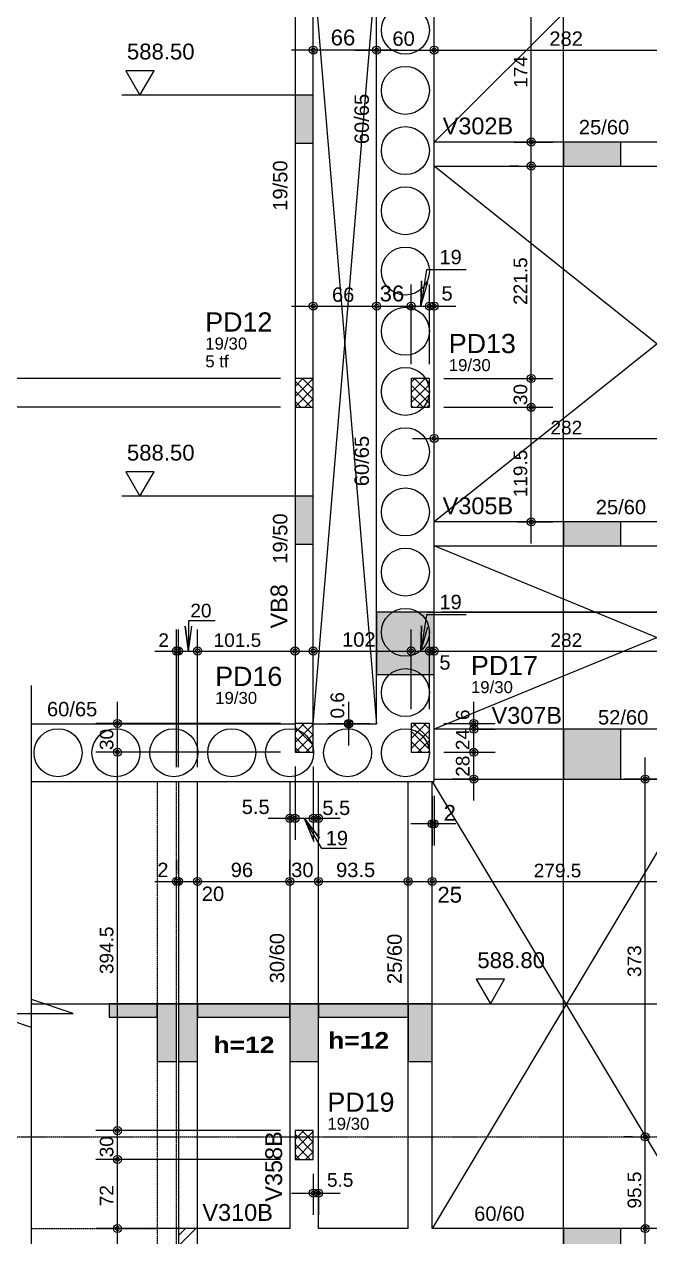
# Model space of a CAD drawing. Extents: x 0 to 13080, y 0 to 6750.
# Drawn here: x 914 to 1565, y 4457 to 5720 of the extents above; entities that cross this region are included whole.
import ezdxf

# ---------------------------------------------------------------- set-up
doc = ezdxf.new("R2010")
doc.units = 0
doc.header["$MEASUREMENT"] = 0
for name, pattern in [('ESTILO_TQS_0002', [0.4, 0.1, -0.3]), ('ESTILO_TQS_0006', [0.3, 0.2, -0.1]), ('ESTILO_TQS_0007', [2.1, 1.5, -0.2, 0.2, -0.2])]:
    doc.linetypes.add(name, pattern=pattern)
for name, color, linetype in [('MTH-201', 4, 'CONTINUOUS'), ('MTH-224', 4, 'CONTINUOUS'), ('MTH-230', 1, 'CONTINUOUS'), ('MTH-COTAS7', 31, 'CONTINUOUS'), ('MTH-DIM-PILAR', 3, 'CONTINUOUS'), ('MTH-DIM-VIGA', 3, 'CONTINUOUS'), ('MTH-EIXO-214', 4, 'CONTINUOUS'), ('MTH-EIXO-215', 1, 'CONTINUOUS'), ('MTH-FACE-VIGA', 7, 'CONTINUOUS'), ('MTH-HACHURA-PILAR', 1, 'CONTINUOUS'), ('MTH-LINHA-SEÇÃO', 16, 'CONTINUOUS'), ('MTH-PILAR-MORRE', 5, 'CONTINUOUS'), ('MTH-PILAR-NASCE', 5, 'CONTINUOUS'), ('MTH-SIMB_COTA', 3, 'CONTINUOUS'), ('MTH-SOMBRA21', 150, 'CONTINUOUS'), ('MTH-TIT1-VIGA', 5, 'CONTINUOUS'), ('MTH-TIT2-PILAR', 5, 'CONTINUOUS'), ('MTH-TXT', 4, 'CONTINUOUS'), ('MTH-TXT-NEGRITO', 5, 'CONTINUOUS'), ('MTH-TXT-NOTAS', 3, 'CONTINUOUS'), ('MTH-VIGA-INVERTIDA', 7, 'ESTILO_TQS_0002')]:
    doc.layers.add(name, color=color, linetype=linetype)
doc.styles.add('TQS_ARIAL', font='arial.ttf')
doc.styles.add('TQS_ARIAL_BLACK', font='ariblk.ttf')

msp = doc.modelspace()

# ---------------------------------------------------------------- linework, layer by layer
at = {"layer": 'MTH-201', "linetype": 'ESTILO_TQS_0006'}
msp.add_lwpolyline([(1052.277913, 4405.214724), (1072.277913, 4405.214724), (1072.277913, 4465.214724), (1052.277913, 4465.214724), (1052.277913, 4405.214724)], dxfattribs=at)
at = {"layer": 'MTH-224', "linetype": 'Continuous'}
for points in [[(1019.473549, 5672.062926), (1034.196052, 5646.562926), (1048.918464, 5672.062926), (1019.473549, 5672.062926)], [(1019.473549, 5253.982768), (1034.196052, 5228.482768), (1048.918464, 5253.982768), (1019.473549, 5253.982768)], [(1384.585072, 4724.964724), (1399.307576, 4699.464724), (1414.029988, 4724.964724), (1384.585072, 4724.964724)]]:
    msp.add_lwpolyline(points, dxfattribs=at)
at = {"layer": 'MTH-230', "linetype": 'Continuous'}
for p, q in [((1804.777913, 6060.892452), (1340.755972, 5597.714724)), ((1804.777913, 5572.714724), (1340.755972, 5201.714724)), ((1804.777913, 5201.714724), (1340.755972, 5572.714724)), ((1804.777913, 5176.714724), (1340.755972, 4985.714724)), ((1804.777913, 4985.714724), (1340.755972, 5176.714724)), ((921.17219, 3066.47668), (921.17219, 5031.362677)), ((1618.278369, 4933.714724), (1338.777747, 4465.214724)), ((1338.777747, 4931.11929), (1618.278369, 4465.214724))]:
    msp.add_line(p, q, dxfattribs=at)
msp.add_lwpolyline([(921.17219, 4645.921483), (921.17219, 4674.918543), (877.676682, 4689.41699), (964.667695, 4689.41699), (921.17219, 4703.91552), (921.17219, 4732.912498)], dxfattribs=at)
at = {"layer": 'MTH-COTAS7', "linetype": 'Continuous'}
for p, q in [((1441.929381, 5575.214724), (1441.929381, 5794.214724)), ((1214.777913, 5684.853214), (1214.777913, 5715.977135)), ((1280.757007, 5688.767603), (1280.757007, 5715.977135)), ((1280.757007, 5688.29962), (1280.757007, 5715.977135)), ((1340.755972, 5688.767603), (1340.755972, 5715.977135)), ((1340.755972, 5688.767603), (1340.755972, 5715.977135)), ((1303.257007, 5693.477135), (1192.277913, 5693.477135)), ((1258.257007, 5693.477135), (1363.255972, 5693.477135)), ((1318.255972, 5693.477135), (1645.277112, 5693.477135)), ((1424.187613, 5597.714724), (1464.429381, 5597.714724)), ((1441.929381, 5328.714724), (1441.929381, 5595.214724)), ((1428.638157, 5572.714724), (1419.429381, 5572.714724)), ((1214.777913, 5416.940142), (1214.777913, 5449.164034)), ((1280.757007, 5410.389358), (1280.757007, 5449.164034)), ((1280.757007, 5390.087432), (1280.757007, 5449.164034)), ((1316.777913, 5366.214724), (1316.777913, 5449.164034)), ((1316.777913, 5381.214724), (1316.777913, 5449.164034)), ((1335.777913, 5366.214724), (1335.777913, 5449.164034)), ((1335.777913, 5366.214724), (1335.777913, 5449.164034)), ((1340.755972, 5429.810113), (1340.755972, 5449.164034)), ((1192.277913, 5426.664034), (1303.257007, 5426.664034)), ((1258.257007, 5426.664034), (1339.277913, 5426.664034)), ((1294.277913, 5426.664034), (1358.277913, 5426.664034)), ((1313.277913, 5426.664034), (1363.255972, 5426.664034)), ((1441.929381, 5298.714724), (1441.929381, 5373.714724)), ((1180.777913, 5351.214724), (808.67219, 5351.214724)), ((1180.777913, 5351.214724), (808.67219, 5351.214724)), ((1350.777913, 5351.214724), (1464.429381, 5351.214724)), ((1350.777913, 5351.214724), (1464.429381, 5351.214724)), ((1441.929381, 5179.214724), (1441.929381, 5343.714724)), ((1180.777913, 5321.214724), (808.67219, 5321.214724)), ((1180.777913, 5321.214724), (808.67219, 5321.214724)), ((1350.777913, 5321.214724), (1464.429381, 5321.214724)), ((1350.777913, 5321.214724), (1464.429381, 5321.214724)), ((1340.755972, 5291.174755), (1340.755972, 5311.218543)), ((1318.255972, 5288.718543), (1645.277112, 5288.718543)), ((1427.267606, 5201.714724), (1464.429381, 5201.714724)), ((1072.277913, 4946.11929), (1072.277913, 5089.664034)), ((1074.277913, 4946.11929), (1074.277913, 5089.664034)), ((1074.277913, 4946.11929), (1074.277913, 5089.664034)), ((1094.277913, 4946.11929), (1094.277913, 5089.664034)), ((1094.277913, 4946.11929), (1094.277913, 5089.664034)), ((1214.777913, 5057.440142), (1214.777913, 5089.664034)), ((1316.777913, 5006.714724), (1316.777913, 5089.664034)), ((1316.777913, 5006.714724), (1316.777913, 5089.664034)), ((1335.777913, 5006.714724), (1335.777913, 5089.664034)), ((1335.777913, 5006.714724), (1335.777913, 5089.664034)), ((1340.755972, 5045.470936), (1340.755972, 5089.664034)), ((1340.755972, 5070.310113), (1340.755972, 5089.664034)), ((1049.777913, 5067.164034), (1096.777913, 5067.164034)), ((1051.777913, 5067.164034), (1116.777913, 5067.164034)), ((1071.777913, 5067.164034), (1218.277913, 5067.164034)), ((1192.277913, 5067.164034), (1339.277913, 5067.164034)), ((1195.777913, 5059.702452), (1195.777913, 5044.664034)), ((1294.277913, 5067.164034), (1358.277913, 5067.164034)), ((1313.277913, 5067.164034), (1363.255972, 5067.164034)), ((1318.255972, 5067.164034), (1645.277112, 5067.164034)), ((1010.769338, 4939.214724), (1010.769338, 5014.214724)), ((1251.681147, 4968.61826), (1251.681147, 5014.214724)), ((1381.976119, 4963.214724), (1381.976119, 5014.214724)), ((1381.976119, 4939.214724), (1381.976119, 5008.214724)), ((1180.777913, 4991.714724), (988.269338, 4991.714724)), ((1010.769338, 4544.714724), (1010.769338, 4984.214724)), ((1229.777913, 4991.714724), (1274.181147, 4991.714724)), ((1229.777913, 4991.11826), (1274.181147, 4991.11826)), ((1350.777913, 4991.714724), (1404.476119, 4991.714724)), ((1381.976119, 4911.214724), (1381.976119, 4984.214724)), ((1382.259527, 4985.714724), (1404.476119, 4985.714724)), ((1382.614337, 4985.714724), (1404.476119, 4985.714724)), ((1180.777913, 4961.714724), (988.269338, 4961.714724)), ((1180.777913, 4961.714724), (988.269338, 4961.714724)), ((1350.777913, 4961.714724), (1404.476119, 4961.714724)), ((1382.614337, 4961.714724), (1404.476119, 4961.714724)), ((1560.703136, 4538.23199), (1560.703136, 4956.214724)), ((1195.777913, 4946.714724), (1195.777913, 4870.286662)), ((1195.777913, 4946.714724), (1195.777913, 4870.286662)), ((1214.777913, 4946.714724), (1214.777913, 4870.286662)), ((1385.947264, 4933.714724), (1359.476119, 4933.714724)), ((1573.385189, 4933.714724), (1538.203136, 4933.714724)), ((1190.27833, 4916.11929), (1190.27833, 4870.286662)), ((1338.777747, 4916.11929), (1338.777747, 4864.527458)), ((1340.755972, 4916.11929), (1340.755972, 4864.527458)), ((1167.77833, 4892.786662), (1218.277913, 4892.786662)), ((1173.277913, 4892.786662), (1237.277913, 4892.786662)), ((1192.277913, 4892.786662), (1242.77833, 4892.786662)), ((1214.777913, 4896.871765), (1214.777913, 4870.286662)), ((1220.27833, 4897.136565), (1220.27833, 4870.286662)), ((1363.255972, 4887.027458), (1316.277747, 4887.027458)), ((1072.277913, 4837.34638), (1072.277913, 4849.544151)), ((1074.277913, 4834.527718), (1074.277913, 4849.544151)), ((1074.277913, 4834.527718), (1074.277913, 4849.544151)), ((1094.277913, 4818.555298), (1094.277913, 4849.544151)), ((1094.277913, 4818.555298), (1094.277913, 4849.544151)), ((1190.27833, 4833.118387), (1190.27833, 4849.544151)), ((1190.27833, 4833.118387), (1190.27833, 4849.544151)), ((1220.27833, 4803.522433), (1220.27833, 4849.544151)), ((1220.27833, 4818.522433), (1220.27833, 4849.544151)), ((1313.777747, 4808.269532), (1313.777747, 4849.544151)), ((1338.777747, 4800.021717), (1338.777747, 4849.544151)), ((1338.777747, 4815.021717), (1338.777747, 4849.544151)), ((1049.777913, 4827.044151), (1096.777913, 4827.044151)), ((1051.777913, 4827.044151), (1116.777913, 4827.044151)), ((1071.777913, 4827.044151), (1212.77833, 4827.044151)), ((1167.77833, 4827.044151), (1242.77833, 4827.044151)), ((1197.77833, 4827.044151), (1336.277747, 4827.044151)), ((1291.277747, 4827.044151), (1361.277747, 4827.044151)), ((1316.277747, 4827.044151), (1640.778369, 4827.044151)), ((1010.769338, 4514.714724), (1010.769338, 4589.714724)), ((1560.703136, 4442.714724), (1560.703136, 4583.23199)), ((1180.77833, 4567.214724), (988.269338, 4567.214724)), ((1180.77833, 4567.214724), (988.269338, 4567.214724)), ((1010.769338, 4442.714724), (1010.769338, 4559.714724)), ((1547.34451, 4560.73199), (1538.203136, 4560.73199)), ((1547.34451, 4560.73199), (1538.203136, 4560.73199)), ((1180.77833, 4537.214724), (988.269338, 4537.214724)), ((1180.77833, 4537.214724), (988.269338, 4537.214724)), ((1214.77833, 4522.214724), (1214.77833, 4479.635087)), ((1192.27833, 4502.135087), (1242.77833, 4502.135087)), ((1220.27833, 4505.379459), (1220.27833, 4479.635087)), ((1560.703136, 4382.714724), (1560.703136, 4487.714724)), ((1175.27833, 4465.214724), (988.269338, 4465.214724)), ((1567.344588, 4465.214724), (1538.203136, 4465.214724)), ((1567.344588, 4465.214724), (1538.203136, 4465.214724))]:
    msp.add_line(p, q, dxfattribs=at)
for points in [[(1374.080923, 5464.440787), (1332.727672, 5464.440787), (1326.766843, 5426.664034), (1327.438794, 5452.905432), (1326.766843, 5426.664034), (1334.207671, 5451.837365)], [(1112.493148, 5098.791772), (1084.73629, 5098.791772), (1084.73629, 5067.164034), (1081.309977, 5093.189462), (1084.73629, 5067.164034), (1088.162602, 5093.189462)], [(1374.080923, 5104.940787), (1332.727672, 5104.940787), (1326.766843, 5067.164034), (1327.438794, 5093.405432), (1326.766843, 5067.164034), (1334.207671, 5092.337365)], [(1249.475917, 4861.30116), (1223.75756, 4861.30116), (1205.339898, 4892.786662), (1221.438044, 4872.052339), (1205.339898, 4892.786662), (1215.523076, 4868.592337)]]:
    msp.add_lwpolyline(points, dxfattribs=at)
at = {"layer": 'MTH-EIXO-214', "linetype": 'ESTILO_TQS_0007'}
msp.add_line((718.67219, 4560.73199), (9031.331125, 4560.73199), dxfattribs=at)
at = {"layer": 'MTH-EIXO-215', "linetype": 'Continuous'}
for p, q in [((1214.777913, 4991.11826), (1280.757007, 5782.714724)), ((1214.777913, 5782.714724), (1280.757007, 4991.11826))]:
    msp.add_line(p, q, dxfattribs=at)
at = {"layer": 'MTH-FACE-VIGA', "linetype": 'Continuous'}
for p, q in [((1280.757007, 4991.11826), (1280.757007, 6120.866403)), ((1340.755972, 4931.11929), (1340.755972, 6060.892452)), ((921.17219, 4991.11826), (1195.777913, 4991.11826)), ((1214.777913, 4991.11826), (1280.757007, 4991.11826)), ((1340.755972, 4933.714724), (1618.278369, 4933.714724))]:
    msp.add_line(p, q, dxfattribs=at)
for points in [[(1195.777913, 5771.714724), (1195.777913, 5351.214724)], [(1214.777913, 5351.214724), (1214.777913, 5771.714724)], [(1637.777112, 5597.714724), (1340.755972, 5597.714724)], [(1340.755972, 5572.714724), (1637.777112, 5572.714724)], [(1195.777913, 5321.214724), (1195.777913, 4991.714724)], [(1214.777913, 4991.714724), (1214.777913, 5321.214724)], [(1637.777112, 5201.714724), (1340.755972, 5201.714724)], [(1340.755972, 5176.714724), (1637.777112, 5176.714724)], [(1633.278369, 4985.714724), (1340.755972, 4985.714724)], [(921.17219, 4931.11929), (1340.755972, 4931.11929)], [(1074.277913, 4931.11929), (1074.277913, 4465.214724)], [(1094.277913, 4465.214724), (1094.277913, 4931.11929)], [(1190.27833, 4931.11929), (1190.27833, 4552.214724)], [(1220.27833, 4552.214724), (1220.27833, 4931.11929)], [(1313.777747, 4465.214724), (1313.777747, 4931.11929)], [(1338.777747, 4465.214724), (1338.777747, 4931.11929)], [(1190.27833, 4552.214724), (1190.27833, 4465.214724)], [(1220.27833, 4465.214724), (1220.27833, 4552.214724)], [(1190.27833, 4465.214724), (1094.277913, 4465.214724)], [(1313.777747, 4465.214724), (1220.27833, 4465.214724)], [(1618.278369, 4465.214724), (1338.777747, 4465.214724)]]:
    msp.add_lwpolyline(points, dxfattribs=at)
for centre, radius in [((1310.757767, 5714.284128), 25), ((1310.757767, 5651.520421), 25), ((1310.757768, 5588.756715), 25), ((1310.757768, 5525.993009), 25), ((1310.757768, 5463.229303), 25), ((1310.757769, 5400.465596), 25), ((1310.757769, 5337.70189), 25), ((1310.757769, 5274.938184), 25), ((1310.75777, 5212.174477), 25), ((1310.75777, 5149.410771), 25), ((1310.757771, 5086.647065), 25), ((1310.757771, 5023.883359), 25), ((948.860668, 4961.118222), 25), ((1009.183594, 4961.118222), 25), ((1069.506519, 4961.118222), 25), ((1129.829445, 4961.118222), 25), ((1190.15237, 4961.118222), 25), ((1250.475296, 4961.118222), 25), ((1310.756737, 4961.119256), 25), ((1310.756737, 4961.119256), 24.999994)]:
    msp.add_circle(centre, radius, dxfattribs=at)
at = {"layer": 'MTH-HACHURA-PILAR', "linetype": 'Continuous'}
for p, q in [((1195.777913, 5332.352583), (1214.640054, 5351.214724)), ((1195.777913, 5342.959185), (1204.033453, 5351.214724)), ((1195.777913, 5348.495346), (1214.777913, 5329.495346)), ((1203.665137, 5351.214724), (1214.777913, 5340.101948)), ((1214.271739, 5351.214724), (1214.777913, 5350.70855)), ((1316.777913, 5336.679964), (1331.312673, 5351.214724)), ((1316.777913, 5347.286566), (1320.706071, 5351.214724)), ((1320.337756, 5351.214724), (1335.777913, 5335.774567)), ((1330.944358, 5351.214724), (1335.777913, 5346.381169)), ((1195.777913, 5321.745982), (1214.777913, 5340.745982)), ((1195.777913, 5337.888745), (1212.451934, 5321.214724)), ((1316.777913, 5326.073363), (1335.777913, 5345.073363)), ((1316.777913, 5344.167965), (1335.777913, 5325.167965)), ((1316.777913, 5333.561364), (1329.124553, 5321.214724)), ((1322.525877, 5321.214724), (1335.777913, 5334.466761)), ((1195.777913, 5327.282143), (1201.845332, 5321.214724)), ((1205.853258, 5321.214724), (1214.777913, 5330.13938)), ((1316.777913, 5322.954762), (1318.517951, 5321.214724)), ((1333.132478, 5321.214724), (1335.777913, 5323.860159)), ((1195.777913, 4982.334727), (1205.157911, 4991.714724)), ((1195.777913, 4971.728125), (1214.777913, 4990.728125)), ((1195.777913, 4987.870888), (1214.777913, 4968.870888)), ((1196.371114, 4961.714724), (1214.777913, 4980.121523)), ((1202.540679, 4991.714724), (1214.777913, 4979.47749)), ((1213.147281, 4991.714724), (1214.777913, 4990.084092)), ((1316.777913, 4976.055506), (1332.437132, 4991.714724)), ((1316.777913, 4986.662108), (1321.83053, 4991.714724)), ((1316.777913, 4965.448904), (1335.777913, 4984.448904)), ((1316.777913, 4983.543507), (1335.777913, 4964.543507)), ((1319.213298, 4991.714724), (1335.777913, 4975.150109)), ((1329.8199, 4991.714724), (1335.777913, 4985.75671)), ((1195.777913, 4977.264286), (1211.327476, 4961.714724)), ((1206.977716, 4961.714724), (1214.777913, 4969.514921)), ((1316.777913, 4972.936905), (1328.000094, 4961.714724)), ((1323.650335, 4961.714724), (1335.777913, 4973.842303)), ((1195.777913, 4966.657685), (1200.720874, 4961.714724)), ((1316.777913, 4962.330304), (1317.393493, 4961.714724)), ((1334.256937, 4961.714724), (1335.777913, 4963.235701)), ((1195.77833, 4558.071075), (1204.92198, 4567.214724)), ((1195.77833, 4547.464473), (1214.77833, 4566.464473)), ((1195.77833, 4563.606403), (1214.77833, 4544.606403)), ((1202.77661, 4567.214724), (1214.77833, 4555.213004)), ((1213.383212, 4567.214724), (1214.77833, 4565.819606)), ((1195.77833, 4552.999801), (1211.563407, 4537.214724)), ((1196.135183, 4537.214724), (1214.77833, 4555.857871)), ((1195.77833, 4542.393199), (1200.956805, 4537.214724)), ((1206.741785, 4537.214724), (1214.77833, 4545.25127)), ((1074.277913, 4447.17726), (1092.315378, 4465.214724)), ((1074.277913, 4457.783861), (1081.708776, 4465.214724))]:
    msp.add_line(p, q, dxfattribs=at)
at = {"layer": 'MTH-LINHA-SEÇÃO', "linetype": 'Continuous'}
for p, q in [((1475.350149, 3753.714724), (1475.350149, 6120.892452)), ((1214.777913, 5646.562926), (1015.297071, 5646.562926)), ((1214.777913, 5228.482768), (1015.297071, 5228.482768)), ((1333.755967, 5107.529914), (3445.73822, 5107.529914)), ((3695.777097, 5107.529914), (1348.755967, 5107.529914)), ((921.17219, 4699.464724), (3695.777097, 4699.464724))]:
    msp.add_line(p, q, dxfattribs=at)
for points in [[(1214.777913, 5646.562926), (1195.777913, 5646.562926), (1195.777913, 5596.562926), (1214.777913, 5596.562926), (1214.777913, 5646.562926)], [(1475.350149, 5597.714724), (1475.350149, 5572.714724), (1535.350149, 5572.714724), (1535.350149, 5597.714724), (1475.350149, 5597.714724)], [(1214.777913, 5228.482768), (1195.777913, 5228.482768), (1195.777913, 5178.482768), (1214.777913, 5178.482768), (1214.777913, 5228.482768)], [(1475.350149, 5201.714724), (1475.350149, 5176.714724), (1535.350149, 5176.714724), (1535.350149, 5201.714724), (1475.350149, 5201.714724)], [(1340.755972, 5107.529914), (1280.755972, 5107.529914), (1280.755972, 5042.529914), (1340.755972, 5042.529914), (1340.755972, 5107.529914)], [(1475.350149, 4985.714724), (1475.350149, 4933.714724), (1535.350149, 4933.714724), (1535.350149, 4985.714724), (1475.350149, 4985.714724)], [(1052.277913, 4699.464724), (1002.277913, 4699.464724), (1002.277913, 4685.464724), (1052.277913, 4685.464724), (1052.277913, 4699.464724)], [(1072.277913, 4699.464724), (1052.277913, 4699.464724), (1052.277913, 4639.464724), (1072.277913, 4639.464724), (1072.277913, 4699.464724)], [(1094.277913, 4699.464724), (1074.277913, 4699.464724), (1074.277913, 4639.464724), (1094.277913, 4639.464724), (1094.277913, 4699.464724)], [(1190.27833, 4699.464724), (1094.277913, 4699.464724), (1094.277913, 4685.464724), (1190.27833, 4685.464724), (1190.27833, 4699.464724)], [(1220.27833, 4699.464724), (1190.27833, 4699.464724), (1190.27833, 4639.464724), (1220.27833, 4639.464724), (1220.27833, 4699.464724)], [(1313.777747, 4699.464724), (1220.27833, 4699.464724), (1220.27833, 4685.464724), (1313.777747, 4685.464724), (1313.777747, 4699.464724)], [(1338.777747, 4699.464724), (1313.777747, 4699.464724), (1313.777747, 4639.464724), (1338.777747, 4639.464724), (1338.777747, 4699.464724)], [(1475.350149, 4465.214724), (1475.350149, 4405.214762), (1535.350149, 4405.214762), (1535.350149, 4465.214724), (1475.350149, 4465.214724)]]:
    msp.add_lwpolyline(points, dxfattribs=at)
at = {"layer": 'MTH-PILAR-MORRE', "linetype": 'Continuous'}
msp.add_lwpolyline([(1074.277913, 4405.214724), (1094.277913, 4405.214724), (1094.277913, 4465.214724), (1074.277913, 4465.214724), (1074.277913, 4405.214724)], dxfattribs=at)
at = {"layer": 'MTH-PILAR-NASCE', "linetype": 'Continuous'}
for points in [[(1195.777913, 5321.214724), (1214.777913, 5321.214724), (1214.777913, 5351.214724), (1195.777913, 5351.214724), (1195.777913, 5321.214724)], [(1316.777913, 5321.214724), (1335.777913, 5321.214724), (1335.777913, 5351.214724), (1316.777913, 5351.214724), (1316.777913, 5321.214724)], [(1195.777913, 4961.714724), (1214.777913, 4961.714724), (1214.777913, 4991.714724), (1195.777913, 4991.714724), (1195.777913, 4961.714724)], [(1316.777913, 4961.714724), (1335.777913, 4961.714724), (1335.777913, 4991.714724), (1316.777913, 4991.714724), (1316.777913, 4961.714724)], [(1195.77833, 4537.214724), (1214.77833, 4537.214724), (1214.77833, 4567.214724), (1195.77833, 4567.214724), (1195.77833, 4537.214724)]]:
    msp.add_lwpolyline(points, dxfattribs=at)
at = {"layer": 'MTH-SIMB_COTA', "linetype": 'Continuous'}
for centre, radius in [((1214.777913, 5693.477135), 4.200001), ((1214.777913, 5693.477135), 2.1), ((1280.757007, 5693.477135), 4.200001), ((1280.757007, 5693.477135), 4.200001), ((1280.757007, 5693.477135), 2.1), ((1280.757007, 5693.477135), 2.1), ((1340.755972, 5693.477135), 4.200001), ((1340.755972, 5693.477135), 4.200001), ((1340.755972, 5693.477135), 2.1), ((1340.755972, 5693.477135), 2.1), ((1441.929381, 5597.714724), 4.200001), ((1441.929381, 5597.714724), 2.1), ((1441.929381, 5572.714724), 4.200001), ((1441.929381, 5572.714724), 2.1), ((1214.777913, 5426.664034), 4.200001), ((1214.777913, 5426.664034), 2.1), ((1280.757007, 5426.664034), 4.200001), ((1280.757007, 5426.664034), 4.200001), ((1280.757007, 5426.664034), 2.1), ((1280.757007, 5426.664034), 2.1), ((1316.777913, 5426.664034), 4.200001), ((1316.777913, 5426.664034), 4.200001), ((1316.777913, 5426.664034), 2.1), ((1316.777913, 5426.664034), 2.1), ((1335.777913, 5426.664034), 4.200001), ((1335.777913, 5426.664034), 4.200001), ((1335.777913, 5426.664034), 2.1), ((1335.777913, 5426.664034), 2.1), ((1340.755972, 5426.664034), 4.200001), ((1340.755972, 5426.664034), 2.1), ((1441.929381, 5351.214724), 4.200001), ((1441.929381, 5351.214724), 4.200001), ((1441.929381, 5351.214724), 2.1), ((1441.929381, 5351.214724), 2.1), ((1441.929381, 5321.214724), 4.200001), ((1441.929381, 5321.214724), 4.200001), ((1441.929381, 5321.214724), 2.1), ((1441.929381, 5321.214724), 2.1), ((1340.755972, 5288.718543), 4.200001), ((1340.755972, 5288.718543), 2.1), ((1441.929381, 5201.714724), 4.200001), ((1441.929381, 5201.714724), 2.1), ((1072.277913, 5067.164034), 4.200001), ((1074.277913, 5067.164034), 4.200001), ((1074.277913, 5067.164034), 4.200001), ((1072.277913, 5067.164034), 2.1), ((1074.277913, 5067.164034), 2.1), ((1074.277913, 5067.164034), 2.1), ((1094.277913, 5067.164034), 4.200001), ((1094.277913, 5067.164034), 4.200001), ((1094.277913, 5067.164034), 2.1), ((1094.277913, 5067.164034), 2.1), ((1195.777913, 5067.164034), 4.200001), ((1195.777913, 5067.164034), 2.1), ((1214.777913, 5067.164034), 4.200001), ((1214.777913, 5067.164034), 2.1), ((1316.777913, 5067.164034), 4.200001), ((1316.777913, 5067.164034), 4.200001), ((1316.777913, 5067.164034), 2.1), ((1316.777913, 5067.164034), 2.1), ((1335.777913, 5067.164034), 4.200001), ((1335.777913, 5067.164034), 4.200001), ((1335.777913, 5067.164034), 2.1), ((1335.777913, 5067.164034), 2.1), ((1340.755972, 5067.164034), 4.200001), ((1340.755972, 5067.164034), 4.200001), ((1340.755972, 5067.164034), 2.1), ((1340.755972, 5067.164034), 2.1), ((1010.769338, 4991.714724), 4.200001), ((1010.769338, 4991.714724), 2.1), ((1251.681147, 4991.714724), 4.200001), ((1251.681147, 4991.11826), 4.200001), ((1251.681147, 4991.714724), 2.1), ((1251.681147, 4991.11826), 2.1), ((1381.976119, 4991.714724), 4.200001), ((1381.976119, 4991.714724), 2.1), ((1381.976119, 4985.714724), 4.200001), ((1381.976119, 4985.714724), 4.200001), ((1381.976119, 4985.714724), 2.1), ((1381.976119, 4985.714724), 2.1), ((1010.769338, 4961.714724), 4.200001), ((1010.769338, 4961.714724), 4.200001), ((1010.769338, 4961.714724), 2.1), ((1010.769338, 4961.714724), 2.1), ((1381.976119, 4961.714724), 4.200001), ((1381.976119, 4961.714724), 4.200001), ((1381.976119, 4961.714724), 2.1), ((1381.976119, 4961.714724), 2.1), ((1381.976119, 4933.714724), 4.200001), ((1381.976119, 4933.714724), 2.1), ((1560.703136, 4933.714724), 4.200001), ((1560.703136, 4933.714724), 2.1), ((1190.27833, 4892.786662), 4.200001), ((1190.27833, 4892.786662), 2.1), ((1195.777913, 4892.786662), 4.200001), ((1195.777913, 4892.786662), 4.200001), ((1195.777913, 4892.786662), 2.1), ((1195.777913, 4892.786662), 2.1), ((1214.777913, 4892.786662), 4.200001), ((1214.777913, 4892.786662), 4.200001), ((1214.777913, 4892.786662), 2.1), ((1214.777913, 4892.786662), 2.1), ((1220.27833, 4892.786662), 4.200001), ((1220.27833, 4892.786662), 2.1), ((1338.777747, 4887.027458), 4.200001), ((1340.755972, 4887.027458), 4.200001), ((1338.777747, 4887.027458), 2.1), ((1340.755972, 4887.027458), 2.1), ((1072.277913, 4827.044151), 4.200001), ((1074.277913, 4827.044151), 4.200001), ((1074.277913, 4827.044151), 4.200001), ((1072.277913, 4827.044151), 2.1), ((1074.277913, 4827.044151), 2.1), ((1074.277913, 4827.044151), 2.1), ((1094.277913, 4827.044151), 4.200001), ((1094.277913, 4827.044151), 4.200001), ((1094.277913, 4827.044151), 2.1), ((1094.277913, 4827.044151), 2.1), ((1190.27833, 4827.044151), 4.200001), ((1190.27833, 4827.044151), 4.200001), ((1190.27833, 4827.044151), 2.1), ((1190.27833, 4827.044151), 2.1), ((1220.27833, 4827.044151), 4.200001), ((1220.27833, 4827.044151), 4.200001), ((1220.27833, 4827.044151), 2.1), ((1220.27833, 4827.044151), 2.1), ((1313.777747, 4827.044151), 4.200001), ((1313.777747, 4827.044151), 4.200001), ((1313.777747, 4827.044151), 2.1), ((1313.777747, 4827.044151), 2.1), ((1338.777747, 4827.044151), 4.200001), ((1338.777747, 4827.044151), 4.200001), ((1338.777747, 4827.044151), 2.1), ((1338.777747, 4827.044151), 2.1), ((1010.769338, 4567.214724), 4.200001), ((1010.769338, 4567.214724), 4.200001), ((1010.769338, 4567.214724), 2.1), ((1010.769338, 4567.214724), 2.1), ((1560.703136, 4560.73199), 4.200001), ((1560.703136, 4560.73199), 4.200001), ((1560.703136, 4560.73199), 2.1), ((1560.703136, 4560.73199), 2.1), ((1010.769338, 4537.214724), 4.200001), ((1010.769338, 4537.214724), 4.200001), ((1010.769338, 4537.214724), 2.1), ((1010.769338, 4537.214724), 2.1), ((1214.77833, 4502.135087), 4.200001), ((1214.77833, 4502.135087), 2.1), ((1220.27833, 4502.135087), 4.200001), ((1220.27833, 4502.135087), 2.1), ((1010.769338, 4465.214724), 4.200001), ((1010.769338, 4465.214724), 2.1), ((1560.703136, 4465.214724), 4.200001), ((1560.703136, 4465.214724), 4.200001), ((1560.703136, 4465.214724), 2.1), ((1560.703136, 4465.214724), 2.1)]:
    msp.add_circle(centre, radius, dxfattribs=at)
at = {"layer": 'MTH-SOMBRA21', "linetype": 'Continuous'}
for points in [[(1214.777913, 5646.562926), (1195.777913, 5646.562926), (1195.777913, 5596.562926)], [(1214.777913, 5646.562926), (1195.777913, 5596.562926), (1214.777913, 5596.562926)], [(1214.777913, 5646.562926), (1214.777913, 5596.562926), (1214.777913, 5646.562926)], [(1475.350149, 5597.714724), (1475.350149, 5572.714724), (1535.350149, 5572.714724)], [(1475.350149, 5597.714724), (1535.350149, 5572.714724), (1535.350149, 5597.714724)], [(1475.350149, 5597.714724), (1535.350149, 5597.714724), (1475.350149, 5597.714724)], [(1214.777913, 5228.482768), (1195.777913, 5228.482768), (1195.777913, 5178.482768)], [(1214.777913, 5228.482768), (1195.777913, 5178.482768), (1214.777913, 5178.482768)], [(1214.777913, 5228.482768), (1214.777913, 5178.482768), (1214.777913, 5228.482768)], [(1475.350149, 5201.714724), (1475.350149, 5176.714724), (1535.350149, 5176.714724)], [(1475.350149, 5201.714724), (1535.350149, 5176.714724), (1535.350149, 5201.714724)], [(1475.350149, 5201.714724), (1535.350149, 5201.714724), (1475.350149, 5201.714724)], [(1340.755972, 5107.529914), (1280.755972, 5107.529914), (1280.755972, 5042.529914)], [(1340.755972, 5107.529914), (1280.755972, 5042.529914), (1340.755972, 5042.529914)], [(1340.755972, 5107.529914), (1340.755972, 5042.529914), (1340.755972, 5107.529914)], [(1475.350149, 4985.714724), (1475.350149, 4933.714724), (1535.350149, 4933.714724)], [(1475.350149, 4985.714724), (1535.350149, 4933.714724), (1535.350149, 4985.714724)], [(1475.350149, 4985.714724), (1535.350149, 4985.714724), (1475.350149, 4985.714724)], [(1052.277913, 4699.464724), (1002.277913, 4699.464724), (1002.277913, 4685.464724)], [(1052.277913, 4699.464724), (1002.277913, 4685.464724), (1052.277913, 4685.464724)], [(1072.277913, 4699.464724), (1052.277913, 4699.464724), (1052.277913, 4639.464724)], [(1072.277913, 4699.464724), (1052.277913, 4639.464724), (1072.277913, 4639.464724)], [(1052.277913, 4699.464724), (1052.277913, 4685.464724), (1052.277913, 4699.464724)], [(1072.277913, 4699.464724), (1072.277913, 4639.464724), (1072.277913, 4699.464724)], [(1094.277913, 4699.464724), (1074.277913, 4699.464724), (1074.277913, 4639.464724)], [(1094.277913, 4699.464724), (1074.277913, 4639.464724), (1094.277913, 4639.464724)], [(1094.277913, 4699.464724), (1094.277913, 4639.464724), (1094.277913, 4699.464724)], [(1190.27833, 4699.464724), (1094.277913, 4699.464724), (1094.277913, 4685.464724)], [(1190.27833, 4699.464724), (1094.277913, 4685.464724), (1190.27833, 4685.464724)], [(1190.27833, 4699.464724), (1190.27833, 4685.464724), (1190.27833, 4699.464724)], [(1220.27833, 4699.464724), (1190.27833, 4699.464724), (1190.27833, 4639.464724)], [(1220.27833, 4699.464724), (1190.27833, 4639.464724), (1220.27833, 4639.464724)], [(1220.27833, 4699.464724), (1220.27833, 4639.464724), (1220.27833, 4699.464724)], [(1313.777747, 4699.464724), (1220.27833, 4699.464724), (1220.27833, 4685.464724)], [(1313.777747, 4699.464724), (1220.27833, 4685.464724), (1313.777747, 4685.464724)], [(1338.777747, 4699.464724), (1313.777747, 4699.464724), (1313.777747, 4639.464724)], [(1338.777747, 4699.464724), (1313.777747, 4639.464724), (1338.777747, 4639.464724)], [(1313.777747, 4699.464724), (1313.777747, 4685.464724), (1313.777747, 4699.464724)], [(1338.777747, 4699.464724), (1338.777747, 4639.464724), (1338.777747, 4699.464724)], [(1475.350149, 4465.214724), (1475.350149, 4405.214762), (1535.350149, 4405.214762)], [(1475.350149, 4465.214724), (1535.350149, 4405.214762), (1535.350149, 4465.214724)], [(1475.350149, 4465.214724), (1535.350149, 4465.214724), (1475.350149, 4465.214724)]]:
    msp.add_solid(points, dxfattribs=at)
at = {"layer": 'MTH-VIGA-INVERTIDA', "linetype": 'ESTILO_TQS_0006'}
for p, q in [((1052.277913, 4931.11929), (1052.277913, 4465.214724)), ((1072.277913, 4465.214724), (1072.277913, 4931.11929)), ((921.17219, 4465.214724), (1052.277913, 4465.214724))]:
    msp.add_line(p, q, dxfattribs=at)

# ---------------------------------------------------------------- texts
at = {"layer": 'MTH-COTAS7', "linetype": 'Continuous', "style": 'TQS_ARIAL'}
for s, height, p in [('66', 16.5, (1232.91746, 5698.427135)), ('60', 15, (1297.256489, 5697.977135)), ('282', 15, (1460.766542, 5697.977135)), ('19', 15, (1346.180179, 5470.286464)), ('36', 16.5, (1283.91746, 5431.614034)), ('5', 15, (1348.347753, 5432.421653)), ('66', 15, (1234.26746, 5431.164034)), ('282', 14.175, (1461.921542, 5292.971043)), ('19', 15, (1346.180179, 5110.786464)), ('20', 14.175, (1086.745771, 5102.225058)), ('2', 14.175, (1053.377918, 5071.416534)), ('101.5', 14.175, (1111.007913, 5071.416534)), ('102', 15, (1244.777913, 5071.664034)), ('282', 14.175, (1461.921542, 5071.416534)), ('5', 15, (1346.142314, 5047.742525)), ('5.5', 15, (1140.278335, 4897.286662)), ('5.5', 15, (1224.217731, 4896.248562)), ('2', 16.5, (1350.583211, 4890.208049)), ('19', 15, (1227.729373, 4864.729751)), ('2', 15, (1052.277918, 4831.544151)), ('96', 15, (1128.778122, 4831.544151)), ('30', 15, (1191.77833, 4831.544151)), ('93.5', 15, (1238.528039, 4831.544151)), ('279.5', 14.175, (1444.508058, 4831.296651)), ('20', 15, (1098.647753, 4806.61848)), ('25', 16.5, (1344.123496, 4804.880617)), ('5.5', 14.175, (1229.056519, 4508.763875))]:
    msp.add_text(s, height=height, dxfattribs=at).set_placement(p)
for s, p in [('174', (1437.941492, 5654.285272)), ('221.5', (1437.676881, 5427.944724)), ('30', (1437.676881, 5323.457224)), ('119.5', (1437.676881, 5227.444724)), ('0.6', (1246.991031, 4996.767287)), ('6', (1377.657187, 4995.169778)), ('30', (1006.516838, 4963.957224)), ('24', (1377.545234, 4963.850036)), ('28', (1377.574871, 4936.162559)), ('394.5', (1006.516838, 4730.444724)), ('373', (1556.450636, 4727.378357)), ('30', (1006.516838, 4539.457224)), ('95.5', (1556.450636, 4486.040857)), ('72', (1006.516838, 4488.457224))]:
    msp.add_text(s, height=14.175, rotation=90, dxfattribs=at).set_placement(p)
at = {"layer": 'MTH-DIM-PILAR', "linetype": 'Continuous', "style": 'TQS_ARIAL'}
for p in [(1102.241293, 5381.393704), (1355.96356, 5358.949898), (1379.079633, 5023.276544), (1112.619852, 5012.025862), (1229.527588, 4568.188265)]:
    msp.add_text('19/30', height=12.5, dxfattribs=at).set_placement(p)
at = {"layer": 'MTH-DIM-VIGA', "linetype": 'Continuous', "style": 'TQS_ARIAL'}
for s, rotation, p in [('60/65', 90, (1272.757007, 5595.505403)), ('25/60', 360, (1491.511509, 5605.714724)), ('19/50', 90, (1187.777913, 5526.107506)), ('60/65', 90, (1272.757007, 5238.96043)), ('25/60', 360, (1509.118217, 5209.714724)), ('19/50', 90, (1187.777913, 5158.145687)), ('30/60', 90, (1184.560449, 4720.770951)), ('25/60', 90, (1306.93368, 4720.02016))]:
    msp.add_text(s, height=15, rotation=rotation, dxfattribs=at).set_placement(p)
for s, p in [('60/65', (937.32002, 4999.11826)), ('52/60', (1511.433564, 4990.594825)), ('60/60', (1382.426048, 4473.214724))]:
    msp.add_text(s, height=15, dxfattribs=at).set_placement(p)
at = {"layer": 'MTH-TIT1-VIGA', "linetype": 'Continuous', "style": 'TQS_ARIAL'}
for s, rotation, p in [('V302B', 360, (1349.630972, 5605.714724)), ('V305B', 360, (1349.630972, 5209.714724)), ('VB8', 90, (1187.777913, 5090.680277)), ('V358B', 90, (1182.27833, 4493.214724))]:
    msp.add_text(s, height=17.5, rotation=rotation, dxfattribs=at).set_placement(p)
for s, height, p in [('V307B', 17.475, (1400.602749, 4991.373945)), ('V310B', 17.5, (1099.277913, 4473.214724))]:
    msp.add_text(s, height=height, dxfattribs=at).set_placement(p)
at = {"layer": 'MTH-TIT2-PILAR', "linetype": 'Continuous', "style": 'TQS_ARIAL'}
for s, p in [('PD12', (1102.241293, 5400.143704)), ('PD13', (1355.96356, 5377.699898)), ('PD17', (1379.079633, 5042.026544)), ('PD16', (1112.619852, 5030.775862)), ('PD19', (1229.527588, 4586.938265))]:
    msp.add_text(s, height=20, dxfattribs=at).set_placement(p)
at = {"layer": 'MTH-TXT', "linetype": 'Continuous', "style": 'TQS_ARIAL'}
for s, p in [('588.50', (1020.627754, 5683.763319)), ('588.50', (1020.627754, 5265.683161)), ('588.80', (1385.739277, 4736.665118))]:
    msp.add_text(s, height=16.5, dxfattribs=at).set_placement(p)
at = {"layer": 'MTH-TXT-NEGRITO', "linetype": 'Continuous', "style": 'TQS_ARIAL_BLACK'}
for p in [(1110.750134, 4648.086681), (1230.265391, 4652.750691)]:
    msp.add_text('h=12', height=17.25, dxfattribs=at).set_placement(p)
at = {"layer": 'MTH-TXT-NOTAS', "linetype": 'Continuous', "style": 'TQS_ARIAL'}
msp.add_text('5 tf', height=12.525, dxfattribs=at).set_placement((1102.241293, 5362.868704))

doc.saveas('drawing.dxf')
